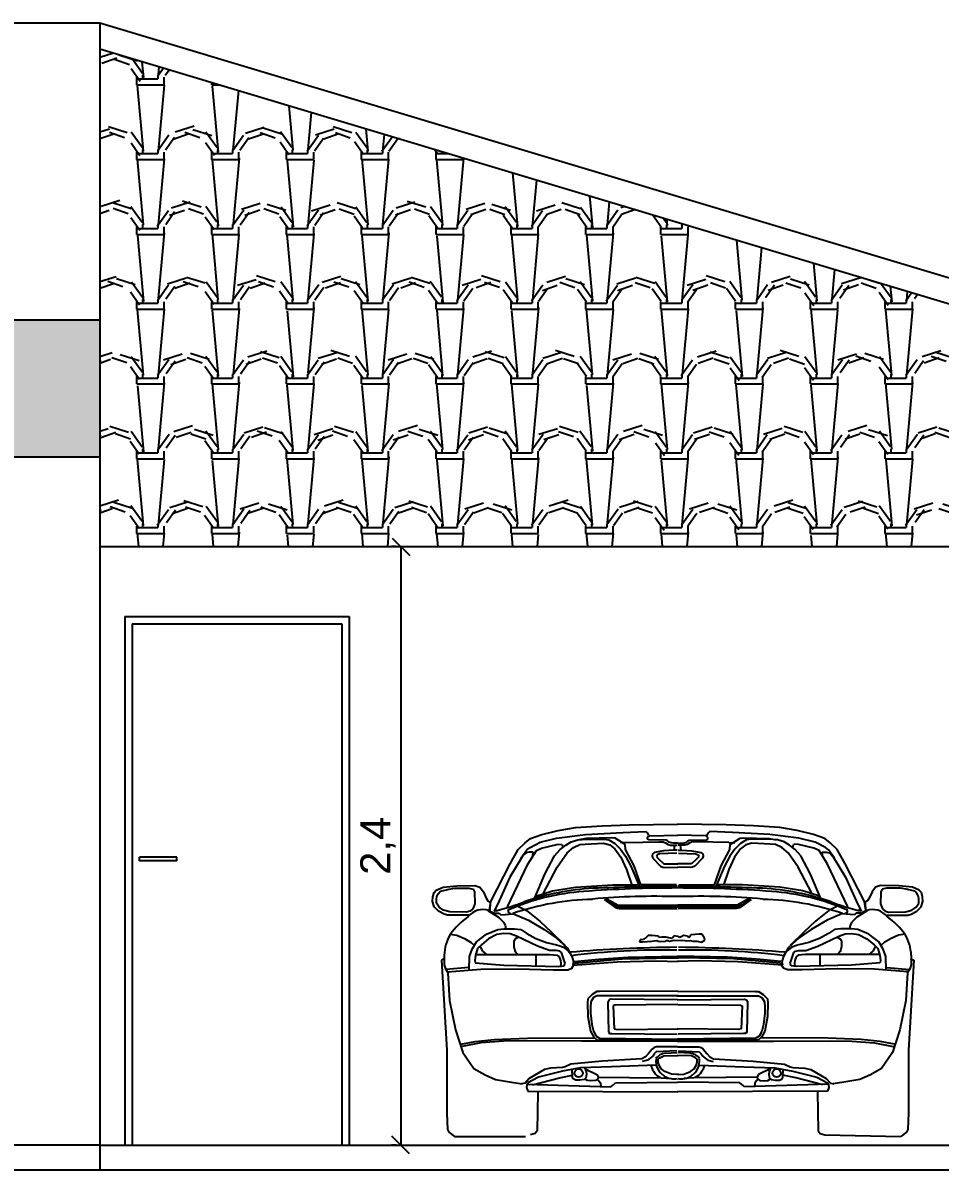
# Model space of a CAD drawing. Header units: millimetres. Extents: x 562 to 1062, y -27 to 300.
# Drawn here: x 841.92 to 845.596, y 280.487 to 285.087 of the extents above; entities that cross this region are included whole.
import ezdxf

# ---------------------------------------------------------------- set-up
doc = ezdxf.new("R2010")
doc.units = ezdxf.units.MM
doc.header["$LTSCALE"] = 0.04
doc.linetypes.add('ACAD_ISO03W100', pattern=[30, 12, -18])
for name, color, linetype in [('01', 1, 'Continuous'), ('02', 2, 'Continuous'), ('03', 3, 'Continuous'), ('05', 5, 'Continuous'), ('BAN', 11, 'Continuous'), ('CALCADA', 4, 'Continuous'), ('TRACEJADO', 7, 'ACAD_ISO03W100')]:
    doc.layers.add(name, color=color, linetype=linetype)
doc.styles.get("Standard").update_dxf_attribs({"font": 'arial.ttf'})
doc.dimstyles.new('ISO-25', dxfattribs={"dimscale": 0.03, "dimtxt": 4, "dimasz": 2.5, "dimexe": 1.25, "dimexo": 0.625, "dimtad": 1, "dimtxsty": 'Standard', "dimblk": 'OBLIQUE', "dimcen": 2.5, "dimadec": 3, "dimazin": 0, "dimtfac": 1, "dimtmove": 0, "dimatfit": 3, "dimldrblk": 'OBLIQUE', "dimfxl": 1, "dimarcsym": 0})

# ---------------------------------------------------------------- blocks, each defined once
blk = doc.blocks.new('_Oblique')
at = {"layer": 'TRACEJADO', "color": 0, "lineweight": -2}
blk.add_line((-0.5, -0.5), (0.5, 0.5), dxfattribs=at)
blk = doc.blocks.new('*D495')
at = {"layer": 'BAN', "color": 0}
for p, q in [((843.4156, 282.9871), (843.3969, 282.9871)), ((843.4344, 282.9871), (843.4344, 280.5871)), ((843.4156, 280.5871), (843.3969, 280.5871))]:
    blk.add_line(p, q, dxfattribs=at)
at = {"layer": 'Defpoints', "color": 0}
for p in [(843.4344, 282.9871), (843.4344, 280.5871), (843.4344, 280.5871)]:
    blk.add_point(p, dxfattribs=at)
at = {"layer": 'BAN', "color": 0, "xscale": 0.075, "yscale": 0.075, "zscale": 0.075}
for p, rotation in [((843.4344, 282.9871), 90), ((843.4344, 280.5871), 270)]:
    blk.add_blockref('_Oblique', p, dxfattribs=dict(at, rotation=rotation))
at = {"layer": 'BAN', "color": 0, "insert": (843.3435, 281.7871), "char_height": 0.12, "attachment_point": 5, "rotation": 90}
blk.add_mtext('2,4', dxfattribs=at)

msp = doc.modelspace()

# ---------------------------------------------------------------- hatches: boundary and pattern name
at = {"layer": '03'}
h = msp.add_hatch(dxfattribs=at)
h.set_pattern_fill('TELHA2', color=256, scale=0.3, style=0)
h.set_pattern_definition([(125.2176, (-116.425008, 61.96764), (2.10000034906, -2.99999974996), [0.0624261, -6.1801698]), (160.71, (-116.461008, 62.01864), (5.10000155527, -1.7999959482), [0.0635688, -6.2933172]), (199.29, (-116.521008, 62.03964), (-5.10000155527, -1.7999959482), [0.0635688, -6.2933172]), (234.7824, (-116.581008, 62.01864), (-2.10000034906, -2.99999974996), [0.0624261, -6.1801698]), (270, (-116.617, 61.96764), (0.3, -0.3), [0.03, -0.27]), (90, (-116.425, 61.93764), (-0.3, 0.3), [0.03, -0.27]), (0, (-116.425, 61.96164), (0.3, 0.3), [0.024, -0.276]), (0, (-116.425, 61.93764), (0.3, 0.3), [0.024, -0.276]), (125.5377, (-116.401008, 61.97664), (-0.900000472, 1.1999994744), [0.077421, -2.5032768]), (162.2553, (-116.446008, 62.03964), (-6.59999886937, 2.10000322881), [0.0787464, -7.7958963]), (197.7447, (-116.521008, 62.06364), (6.59999886937, 2.10000322881), [0.0787464, -7.7958963]), (234.4623, (-116.596008, 62.03964), (0.900000472, 1.1999994744), [0.077421, -2.5032768]), (270, (-116.641, 61.97664), (0.3, -0.3), [0.015, -0.285]), (90, (-116.401, 61.96164), (-0.3, 0.3), [0.015, -0.285]), (0, (-116.701, 61.96164), (0.3, 0.3), [0.06, -0.24]), (0, (-116.701, 61.93764), (0.3, 0.3), [0.084, -0.216]), (84.8056, (-116.641008, 61.97364), (-0.2999985674, -3.000000201), [0.2650887, -3.0485196]), (95.1944, (-116.401008, 61.97364), (-0.2999985674, 3.000000201), [0.2650887, -3.0485196])])
h.paths.add_polyline_path([(842.2277, 284.9827), (842.2277, 283.8971), (842.2277, 282.9871), (848.7277, 282.9871), (848.7277, 283.0327)])
h = msp.add_hatch(dxfattribs=at)
h.set_pattern_fill('TELHA2', color=256, scale=0.3, style=0)
h.set_pattern_definition([(125.2176, (-116.425008, 61.96764), (2.10000034906, -2.99999974996), [0.0624261, -6.1801698]), (160.71, (-116.461008, 62.01864), (5.10000155527, -1.7999959482), [0.0635688, -6.2933172]), (199.29, (-116.521008, 62.03964), (-5.10000155527, -1.7999959482), [0.0635688, -6.2933172]), (234.7824, (-116.581008, 62.01864), (-2.10000034906, -2.99999974996), [0.0624261, -6.1801698]), (270, (-116.617, 61.96764), (0.3, -0.3), [0.03, -0.27]), (90, (-116.425, 61.93764), (-0.3, 0.3), [0.03, -0.27]), (0, (-116.425, 61.96164), (0.3, 0.3), [0.024, -0.276]), (0, (-116.425, 61.93764), (0.3, 0.3), [0.024, -0.276]), (125.5377, (-116.401008, 61.97664), (-0.900000472, 1.1999994744), [0.077421, -2.5032768]), (162.2553, (-116.446008, 62.03964), (-6.59999886937, 2.10000322881), [0.0787464, -7.7958963]), (197.7447, (-116.521008, 62.06364), (6.59999886937, 2.10000322881), [0.0787464, -7.7958963]), (234.4623, (-116.596008, 62.03964), (0.900000472, 1.1999994744), [0.077421, -2.5032768]), (270, (-116.641, 61.97664), (0.3, -0.3), [0.015, -0.285]), (90, (-116.401, 61.96164), (-0.3, 0.3), [0.015, -0.285]), (0, (-116.701, 61.96164), (0.3, 0.3), [0.06, -0.24]), (0, (-116.701, 61.93764), (0.3, 0.3), [0.084, -0.216]), (84.8056, (-116.641008, 61.97364), (-0.2999985674, -3.000000201), [0.2650887, -3.0485196]), (95.1944, (-116.401008, 61.97364), (-0.2999985674, 3.000000201), [0.2650887, -3.0485196])])
h.paths.add_polyline_path([(842.2277, 283.3471), (842.2277, 283.8971), (834.619, 283.8971), (834.619, 283.5071), (834.619, 283.3471)])

# ---------------------------------------------------------------- linework, layer by layer
at = {"layer": '01'}
for p, q in [((844, 281.8328), (844.065, 281.8493)), ((844.065, 281.8493), (844.1344, 281.8614)), ((844.1344, 281.8614), (844.2412, 281.8669)), ((844.2412, 281.8669), (844.3502, 281.8713)), ((844.3243, 281.8412), (844.4151, 281.8441)), ((844.3502, 281.8713), (844.5451, 281.8746)), ((844.4151, 281.8441), (844.4224, 281.8397)), ((844.7389, 281.8713), (844.544, 281.8746)), ((844.674, 281.8441), (844.6667, 281.8397)), ((844.7648, 281.8412), (844.674, 281.8441)), ((844.8479, 281.8669), (844.7389, 281.8713)), ((844.9547, 281.8614), (844.8479, 281.8669)), ((845.0241, 281.8493), (844.9547, 281.8614)), ((845.089, 281.8328), (845.0241, 281.8493)), ((843.9053, 281.7723), (843.9329, 281.7987)), ((843.9329, 281.7987), (843.9549, 281.8163)), ((843.9526, 281.7812), (843.9936, 281.8017)), ((843.9549, 281.8163), (844, 281.8328)), ((843.9936, 281.8017), (844.0594, 281.8178)), ((844.0594, 281.8178), (844.175, 281.8324)), ((844.0958, 281.7899), (844.1179, 281.8031)), ((844.1179, 281.8031), (844.1443, 281.8108)), ((844.1443, 281.8108), (844.1806, 281.8141)), ((844.178, 281.8163), (844.1502, 281.8119)), ((844.174, 281.7943), (844.2478, 281.7976)), ((844.175, 281.8324), (844.3243, 281.8412)), ((844.2804, 281.8192), (844.178, 281.8163)), ((844.1806, 281.8141), (844.25, 281.8141)), ((844.2478, 281.7976), (844.272, 281.791)), ((844.25, 281.8141), (844.2687, 281.8108)), ((844.2687, 281.8108), (844.2929, 281.7965)), ((844.2936, 281.8178), (844.2804, 281.8192)), ((844.2929, 281.7965), (844.315, 281.7745)), ((844.3346, 281.7929), (844.2936, 281.8178)), ((844.339, 281.8002), (844.3155, 281.7988)), ((844.3401, 281.8006), (844.4693, 281.8039)), ((844.4224, 281.8397), (844.4282, 281.8295)), ((844.4232, 281.8195), (844.4265, 281.8244)), ((844.4232, 281.8138), (844.4232, 281.8195)), ((844.429, 281.8113), (844.4232, 281.8138)), ((844.4265, 281.8244), (844.4315, 281.8277)), ((844.4989, 281.8105), (844.429, 281.8113)), ((844.4315, 281.8277), (844.545, 281.8302)), ((844.4693, 281.8039), (844.4858, 281.8031)), ((844.4858, 281.8031), (844.4956, 281.799)), ((844.4956, 281.799), (844.5063, 281.7924)), ((844.5039, 281.8072), (844.4989, 281.8105)), ((844.5096, 281.8023), (844.5039, 281.8072)), ((844.5187, 281.799), (844.5096, 281.8023)), ((844.5277, 281.7973), (844.5187, 281.799)), ((844.5434, 281.7973), (844.5277, 281.7973)), ((844.6576, 281.8277), (844.5441, 281.8302)), ((844.5457, 281.7973), (844.5613, 281.7973)), ((844.5613, 281.7973), (844.5704, 281.799)), ((844.5704, 281.799), (844.5794, 281.8023)), ((844.5794, 281.8023), (844.5852, 281.8072)), ((844.5934, 281.799), (844.5827, 281.7924)), ((844.5852, 281.8072), (844.5901, 281.8105)), ((844.5901, 281.8105), (844.6601, 281.8113)), ((844.6033, 281.8031), (844.5934, 281.799)), ((844.6198, 281.8039), (844.6033, 281.8031)), ((844.749, 281.8006), (844.6198, 281.8039)), ((844.6626, 281.8244), (844.6576, 281.8277)), ((844.6601, 281.8113), (844.6659, 281.8138)), ((844.6667, 281.8397), (844.6608, 281.8295)), ((844.6659, 281.8195), (844.6626, 281.8244)), ((844.6659, 281.8138), (844.6659, 281.8195)), ((844.7501, 281.8002), (844.7735, 281.7988)), ((844.7545, 281.7929), (844.7955, 281.8178)), ((844.914, 281.8324), (844.7648, 281.8412)), ((844.7961, 281.7965), (844.7741, 281.7745)), ((844.7955, 281.8178), (844.8087, 281.8192)), ((844.8204, 281.8108), (844.7961, 281.7965)), ((844.8087, 281.8192), (844.9111, 281.8163)), ((844.8413, 281.7976), (844.8171, 281.791)), ((844.8391, 281.8141), (844.8204, 281.8108)), ((844.9085, 281.8141), (844.8391, 281.8141)), ((844.9151, 281.7943), (844.8413, 281.7976)), ((844.9448, 281.8108), (844.9085, 281.8141)), ((844.9111, 281.8163), (844.9389, 281.8119)), ((845.0297, 281.8178), (844.914, 281.8324)), ((844.9712, 281.8031), (844.9448, 281.8108)), ((844.9932, 281.7899), (844.9712, 281.8031)), ((845.0955, 281.8017), (845.0297, 281.8178)), ((845.1342, 281.8163), (845.089, 281.8328)), ((845.1365, 281.7812), (845.0955, 281.8017)), ((845.1562, 281.7987), (845.1342, 281.8163)), ((845.1837, 281.7723), (845.1562, 281.7987)), ((843.8734, 281.7151), (843.9053, 281.7723)), ((843.916, 281.7374), (843.9394, 281.771)), ((843.9307, 281.7536), (843.9207, 281.7437)), ((843.9373, 281.7591), (843.9307, 281.7536)), ((843.9494, 281.7613), (843.9373, 281.7591)), ((843.9394, 281.771), (843.9526, 281.7812)), ((843.9439, 281.714), (843.978, 281.7679)), ((843.9593, 281.7624), (843.9494, 281.7613)), ((843.9648, 281.7613), (843.9593, 281.7624)), ((843.9637, 281.747), (843.9648, 281.7613)), ((843.978, 281.7679), (843.9989, 281.7778)), ((843.9989, 281.7778), (844.0606, 281.7921)), ((844.0507, 281.747), (844.0738, 281.7723)), ((844.0606, 281.7921), (844.0793, 281.7943)), ((844.0617, 281.7019), (844.1013, 281.7591)), ((844.0738, 281.7723), (844.0958, 281.7899)), ((844.0814, 281.7929), (844.0828, 281.7827)), ((844.1013, 281.7591), (844.1267, 281.78)), ((844.1267, 281.78), (844.152, 281.7921)), ((844.152, 281.7921), (844.174, 281.7943)), ((844.272, 281.791), (844.2929, 281.7756)), ((844.2929, 281.7756), (844.3172, 281.7415)), ((844.315, 281.7745), (844.3359, 281.7459)), ((844.336, 281.7725), (844.3346, 281.7929)), ((844.3697, 281.7067), (844.336, 281.7725)), ((844.4438, 281.7554), (844.4422, 281.7455)), ((844.4512, 281.7611), (844.4438, 281.7554)), ((844.4874, 281.7677), (844.4512, 281.7611)), ((844.4619, 281.7513), (844.4594, 281.7463)), ((844.4718, 281.7546), (844.4619, 281.7513)), ((844.5409, 281.7579), (844.4718, 281.7546)), ((844.5294, 281.7702), (844.4874, 281.7677)), ((844.5063, 281.7924), (844.5154, 281.7899)), ((844.5154, 281.7899), (844.5318, 281.7899)), ((844.5302, 281.7694), (844.5327, 281.7899)), ((844.5425, 281.7694), (844.5302, 281.7694)), ((844.5327, 281.7899), (844.5425, 281.7899)), ((844.5564, 281.7899), (844.5465, 281.7899)), ((844.5465, 281.7694), (844.5589, 281.7694)), ((844.5482, 281.7579), (844.6173, 281.7546)), ((844.5589, 281.7694), (844.5564, 281.7899)), ((844.5737, 281.7899), (844.5572, 281.7899)), ((844.5597, 281.7702), (844.6017, 281.7677)), ((844.5827, 281.7924), (844.5737, 281.7899)), ((844.6017, 281.7677), (844.6379, 281.7611)), ((844.6173, 281.7546), (844.6272, 281.7513)), ((844.6272, 281.7513), (844.6296, 281.7463)), ((844.6379, 281.7611), (844.6453, 281.7554)), ((844.6453, 281.7554), (844.6469, 281.7455)), ((844.7194, 281.7067), (844.753, 281.7725)), ((844.753, 281.7725), (844.7545, 281.7929)), ((844.7741, 281.7745), (844.7532, 281.7459)), ((844.7961, 281.7756), (844.7719, 281.7415)), ((844.8171, 281.791), (844.7961, 281.7756)), ((844.9371, 281.7921), (844.9151, 281.7943)), ((844.9624, 281.78), (844.9371, 281.7921)), ((844.9877, 281.7591), (844.9624, 281.78)), ((845.0274, 281.7019), (844.9877, 281.7591)), ((845.0153, 281.7723), (844.9932, 281.7899)), ((845.0077, 281.7929), (845.0062, 281.7827)), ((845.0285, 281.7921), (845.0098, 281.7943)), ((845.0384, 281.747), (845.0153, 281.7723)), ((845.0901, 281.7778), (845.0285, 281.7921)), ((845.1111, 281.7679), (845.0901, 281.7778)), ((845.1452, 281.714), (845.1111, 281.7679)), ((845.1243, 281.7613), (845.1298, 281.7624)), ((845.1254, 281.747), (845.1243, 281.7613)), ((845.1298, 281.7624), (845.1397, 281.7613)), ((845.1497, 281.771), (845.1365, 281.7812)), ((845.1397, 281.7613), (845.1518, 281.7591)), ((845.1731, 281.7374), (845.1497, 281.771)), ((845.1518, 281.7591), (845.1584, 281.7536)), ((845.1584, 281.7536), (845.1683, 281.7437)), ((845.2157, 281.7151), (845.1837, 281.7723)), ((843.7952, 281.5643), (843.8734, 281.7151)), ((843.8624, 281.5423), (843.9439, 281.714)), ((843.9207, 281.7437), (843.8712, 281.6612)), ((844.0121, 281.6733), (844.0507, 281.747)), ((844.3172, 281.7415), (844.3392, 281.692)), ((844.3359, 281.7459), (844.3568, 281.7063)), ((844.3568, 281.7063), (844.3909, 281.6238)), ((844.3975, 281.6306), (844.3697, 281.7067)), ((844.4422, 281.7455), (844.4454, 281.7373)), ((844.4454, 281.7373), (844.4759, 281.7052)), ((844.4594, 281.7463), (844.4627, 281.7398)), ((844.4627, 281.7398), (844.4685, 281.734)), ((844.4685, 281.734), (844.4874, 281.7167)), ((844.4759, 281.7052), (844.4849, 281.7011)), ((844.4874, 281.7167), (844.4923, 281.7151)), ((844.4923, 281.7151), (844.5458, 281.7151)), ((844.5967, 281.7151), (844.5432, 281.7151)), ((844.6017, 281.7167), (844.5967, 281.7151)), ((844.6206, 281.734), (844.6017, 281.7167)), ((844.6132, 281.7052), (844.6041, 281.7011)), ((844.6436, 281.7373), (844.6132, 281.7052)), ((844.6264, 281.7398), (844.6206, 281.734)), ((844.6296, 281.7463), (844.6264, 281.7398)), ((844.6469, 281.7455), (844.6436, 281.7373)), ((844.6916, 281.6306), (844.7194, 281.7067)), ((844.7323, 281.7063), (844.6981, 281.6238)), ((844.7532, 281.7459), (844.7323, 281.7063)), ((844.7719, 281.7415), (844.7499, 281.692)), ((845.0769, 281.6733), (845.0384, 281.747)), ((845.2267, 281.5423), (845.1452, 281.714)), ((845.1683, 281.7437), (845.2179, 281.6612)), ((845.2939, 281.5643), (845.2157, 281.7151)), ((843.8712, 281.6612), (843.8293, 281.5665)), ((843.9725, 281.5786), (844.0121, 281.6733)), ((844.0066, 281.5974), (844.0617, 281.7019)), ((844.3392, 281.692), (844.3612, 281.6293)), ((844.4849, 281.7011), (844.4915, 281.7003)), ((844.4915, 281.7003), (844.5458, 281.7011)), ((844.5976, 281.7003), (844.5432, 281.7011)), ((844.6041, 281.7011), (844.5976, 281.7003)), ((844.7499, 281.692), (844.7279, 281.6293)), ((845.0824, 281.5974), (845.0274, 281.7019)), ((845.1166, 281.5786), (845.0769, 281.6733)), ((845.2179, 281.6612), (845.2597, 281.5665)), ((843.5766, 281.6098), (843.6039, 281.6219)), ((843.5943, 281.605), (843.6232, 281.6123)), ((843.6039, 281.6219), (843.6586, 281.6275)), ((843.6208, 281.6115), (843.6513, 281.6171)), ((843.6513, 281.6171), (843.7076, 281.6171)), ((843.6586, 281.6275), (843.7317, 281.6283)), ((843.7076, 281.6171), (843.7245, 281.6139)), ((843.7245, 281.6139), (843.7301, 281.6034)), ((843.7317, 281.6283), (843.7518, 281.6211)), ((843.7518, 281.6211), (843.7655, 281.6034)), ((844.043, 281.6062), (844.1355, 281.6216)), ((844.1355, 281.6216), (844.2852, 281.6315)), ((844.2852, 281.6315), (844.3832, 281.6304)), ((844.5395, 281.6306), (844.3975, 281.6306)), ((844.5496, 281.6306), (844.6916, 281.6306)), ((844.8038, 281.6315), (844.7058, 281.6304)), ((844.9536, 281.6216), (844.8038, 281.6315)), ((845.0461, 281.6062), (844.9536, 281.6216)), ((845.3373, 281.6211), (845.3236, 281.6034)), ((845.3574, 281.6283), (845.3373, 281.6211)), ((845.4305, 281.6275), (845.3574, 281.6283)), ((845.3646, 281.6139), (845.359, 281.6034)), ((845.3815, 281.6171), (845.3646, 281.6139)), ((845.4377, 281.6171), (845.3815, 281.6171)), ((845.4852, 281.6219), (845.4305, 281.6275)), ((845.4683, 281.6115), (845.4377, 281.6171)), ((845.4948, 281.605), (845.4659, 281.6123)), ((845.5125, 281.6098), (845.4852, 281.6219)), ((843.5621, 281.5641), (843.5629, 281.5825)), ((843.5629, 281.5825), (843.5678, 281.6002)), ((843.5678, 281.6002), (843.5766, 281.6098)), ((843.5774, 281.5737), (843.579, 281.5842)), ((843.5782, 281.5577), (843.5774, 281.5737)), ((843.579, 281.5842), (843.5846, 281.5954)), ((843.5846, 281.5954), (843.5943, 281.605)), ((843.7301, 281.6034), (843.7309, 281.5552)), ((843.7655, 281.6034), (843.7767, 281.5777)), ((843.7767, 281.5777), (843.7832, 281.5673)), ((843.7832, 281.5673), (843.7928, 281.5617)), ((843.8293, 281.5665), (843.8095, 281.5258)), ((843.9758, 281.5852), (844.043, 281.6062)), ((844.2502, 281.5726), (844.2962, 281.5388)), ((844.2542, 281.5739), (844.2718, 281.5631)), ((844.261, 281.5753), (844.3057, 281.5496)), ((844.8281, 281.5753), (844.7834, 281.5496)), ((844.8389, 281.5726), (844.7929, 281.5388)), ((844.8349, 281.5739), (844.8173, 281.5631)), ((845.1133, 281.5852), (845.0461, 281.6062)), ((845.2597, 281.5665), (845.2795, 281.5258)), ((845.3059, 281.5673), (845.2963, 281.5617)), ((845.3123, 281.5777), (845.3059, 281.5673)), ((845.3236, 281.6034), (845.3123, 281.5777)), ((845.359, 281.6034), (845.3582, 281.5552)), ((845.5044, 281.5954), (845.4948, 281.605)), ((845.5101, 281.5842), (845.5044, 281.5954)), ((845.5117, 281.5737), (845.5101, 281.5842)), ((845.5109, 281.5577), (845.5117, 281.5737)), ((845.5213, 281.6002), (845.5125, 281.6098)), ((845.5261, 281.5825), (845.5213, 281.6002)), ((845.527, 281.5641), (845.5261, 281.5825)), ((843.5686, 281.5432), (843.5621, 281.5641)), ((843.5854, 281.5247), (843.5686, 281.5432)), ((843.5878, 281.5416), (843.5782, 281.5577)), ((843.6079, 281.5127), (843.5854, 281.5247)), ((843.6063, 281.5295), (843.5878, 281.5416)), ((843.6312, 281.5223), (843.6063, 281.5295)), ((843.698, 281.5207), (843.6312, 281.5223)), ((843.7124, 281.5247), (843.698, 281.5207)), ((843.7229, 281.5344), (843.7124, 281.5247)), ((843.7309, 281.5552), (843.7229, 281.5344)), ((843.7841, 281.5275), (843.8269, 281.5009)), ((843.788, 281.5264), (843.8123, 281.5166)), ((843.7908, 281.5291), (843.7952, 281.5643)), ((843.7928, 281.5617), (843.792, 281.5271)), ((843.8095, 281.5258), (843.8194, 281.5302)), ((843.8983, 281.5479), (843.9387, 281.5273)), ((843.9387, 281.5273), (843.9925, 281.4852)), ((844.2718, 281.5631), (844.2867, 281.5509)), ((844.2867, 281.5509), (844.3043, 281.5428)), ((844.2962, 281.5388), (844.3097, 281.5361)), ((844.3043, 281.5428), (844.5439, 281.5428)), ((844.3057, 281.5496), (844.3273, 281.5496)), ((844.3097, 281.5361), (844.5425, 281.5347)), ((844.3273, 281.5496), (844.5439, 281.5496)), ((844.7618, 281.5496), (844.5452, 281.5496)), ((844.7848, 281.5428), (844.5452, 281.5428)), ((844.7794, 281.5361), (844.5466, 281.5347)), ((844.7834, 281.5496), (844.7618, 281.5496)), ((844.7929, 281.5388), (844.7794, 281.5361)), ((844.8024, 281.5509), (844.7848, 281.5428)), ((844.8173, 281.5631), (844.8024, 281.5509)), ((845.1504, 281.5273), (845.0966, 281.4852)), ((845.1907, 281.5479), (845.1504, 281.5273)), ((845.305, 281.5275), (845.2622, 281.5009)), ((845.2795, 281.5258), (845.2696, 281.5302)), ((845.301, 281.5264), (845.2768, 281.5166)), ((845.2983, 281.5291), (845.2939, 281.5643)), ((845.2963, 281.5617), (845.2971, 281.5271)), ((845.3582, 281.5552), (845.3662, 281.5344)), ((845.3662, 281.5344), (845.3766, 281.5247)), ((845.3766, 281.5247), (845.3911, 281.5207)), ((845.3911, 281.5207), (845.4578, 281.5223)), ((845.4578, 281.5223), (845.4827, 281.5295)), ((845.4811, 281.5127), (845.5036, 281.5247)), ((845.4827, 281.5295), (845.5012, 281.5416)), ((845.5012, 281.5416), (845.5109, 281.5577)), ((845.5036, 281.5247), (845.5205, 281.5432)), ((845.5205, 281.5432), (845.527, 281.5641)), ((843.6216, 281.5087), (843.6079, 281.5127)), ((843.7076, 281.5095), (843.6216, 281.5087)), ((843.8123, 281.5166), (843.8293, 281.5166)), ((843.8269, 281.5009), (843.8463, 281.4807)), ((843.8293, 281.5166), (843.8356, 281.5112)), ((843.8356, 281.5112), (843.8867, 281.5139)), ((843.8463, 281.4807), (843.8528, 281.4686)), ((843.8867, 281.5139), (843.9459, 281.4888)), ((843.9459, 281.4888), (844.0095, 281.4521)), ((843.9925, 281.4852), (844.0382, 281.4413)), ((845.0966, 281.4852), (845.0508, 281.4413)), ((845.1432, 281.4888), (845.0795, 281.4521)), ((845.2024, 281.5139), (845.1432, 281.4888)), ((845.2535, 281.5112), (845.2024, 281.5139)), ((845.2428, 281.4807), (845.2363, 281.4686)), ((845.2622, 281.5009), (845.2428, 281.4807)), ((845.2598, 281.5166), (845.2535, 281.5112)), ((845.2768, 281.5166), (845.2598, 281.5166)), ((845.3815, 281.5095), (845.4675, 281.5087)), ((845.4675, 281.5087), (845.4811, 281.5127)), ((843.6329, 281.4333), (843.6598, 281.4288)), ((843.6598, 281.4288), (843.6894, 281.4154)), ((843.7387, 281.4019), (843.7782, 281.4333)), ((843.7782, 281.4333), (843.823, 281.4521)), ((843.8198, 281.4322), (843.7866, 281.414)), ((843.8473, 281.4356), (843.8198, 281.4322)), ((843.823, 281.4521), (843.8472, 281.4548)), ((843.8472, 281.4548), (843.8903, 281.4548)), ((843.873, 281.4347), (843.8473, 281.4356)), ((843.8528, 281.4686), (843.8552, 281.4541)), ((843.898, 281.4256), (843.873, 281.4347)), ((843.8903, 281.4548), (843.9154, 281.4512)), ((843.9154, 281.4512), (843.9405, 281.436)), ((843.9405, 281.436), (843.9755, 281.4154)), ((844.0095, 281.4521), (844.0571, 281.418)), ((844.0382, 281.4413), (844.0929, 281.3876)), ((844.5988, 281.4308), (844.5888, 281.4177)), ((844.6308, 281.4334), (844.5988, 281.4308)), ((844.6419, 281.4329), (844.6308, 281.4334)), ((844.6514, 281.4166), (844.6419, 281.4329)), ((845.0508, 281.4413), (844.9961, 281.3876)), ((845.0795, 281.4521), (845.032, 281.418)), ((845.1486, 281.436), (845.1136, 281.4154)), ((845.1737, 281.4512), (845.1486, 281.436)), ((845.1988, 281.4548), (845.1737, 281.4512)), ((845.1911, 281.4256), (845.2161, 281.4347)), ((845.2418, 281.4548), (845.1988, 281.4548)), ((845.2161, 281.4347), (845.2418, 281.4356)), ((845.2363, 281.4686), (845.2339, 281.4541)), ((845.2661, 281.4521), (845.2418, 281.4548)), ((845.2418, 281.4356), (845.2693, 281.4322)), ((845.3109, 281.4333), (845.2661, 281.4521)), ((845.2693, 281.4322), (845.3025, 281.414)), ((845.3504, 281.4019), (845.3109, 281.4333)), ((845.4293, 281.4288), (845.3997, 281.4154)), ((845.4562, 281.4333), (845.4293, 281.4288)), ((843.6894, 281.4154), (843.7163, 281.4001)), ((843.7163, 281.4001), (843.7298, 281.3876)), ((843.7208, 281.3723), (843.7387, 281.4019)), ((843.7575, 281.3907), (843.7417, 281.3749)), ((843.7525, 281.3824), (843.7625, 281.365)), ((843.7866, 281.414), (843.7575, 281.3907)), ((843.888, 281.4032), (843.8872, 281.3832)), ((843.8872, 281.3832), (843.8905, 281.3716)), ((843.8913, 281.4123), (843.888, 281.4032)), ((843.9054, 281.4206), (843.8913, 281.4123)), ((843.9828, 281.3849), (843.898, 281.4256)), ((843.9755, 281.4154), (844.0185, 281.4001)), ((844.031, 281.3675), (843.9828, 281.3849)), ((844.0185, 281.4001), (844.0589, 281.3903)), ((844.0571, 281.418), (844.1019, 281.3786)), ((844.0589, 281.3903), (844.0687, 281.3876)), ((844.0687, 281.3876), (844.0867, 281.3804)), ((844.3936, 281.4098), (844.392, 281.4029)), ((844.392, 281.4029), (844.3947, 281.4024)), ((844.4062, 281.4119), (844.3936, 281.4098)), ((844.3947, 281.4024), (844.4025, 281.4019)), ((844.4036, 281.4019), (844.4404, 281.4045)), ((844.4178, 281.4203), (844.4062, 281.4119)), ((844.4262, 281.4271), (844.4178, 281.4203)), ((844.4415, 281.4271), (844.4262, 281.4271)), ((844.4404, 281.4045), (844.4615, 281.4077)), ((844.4672, 281.4255), (844.4415, 281.4271)), ((844.4615, 281.4077), (844.4646, 281.405)), ((844.4646, 281.405), (844.4762, 281.404)), ((844.4693, 281.4203), (844.4672, 281.4255)), ((844.4809, 281.4208), (844.4693, 281.4203)), ((844.4762, 281.404), (844.4957, 281.4056)), ((844.4983, 281.4213), (844.4809, 281.4208)), ((844.4957, 281.4056), (844.4988, 281.4077)), ((844.5093, 281.4182), (844.4983, 281.4213)), ((844.4988, 281.4077), (844.5051, 281.4082)), ((844.5051, 281.4082), (844.5114, 281.4045)), ((844.523, 281.4161), (844.5093, 281.4182)), ((844.5114, 281.4045), (844.5298, 281.4087)), ((844.5304, 281.4261), (844.523, 281.4161)), ((844.5298, 281.4087), (844.5598, 281.4071)), ((844.5451, 281.424), (844.5304, 281.4261)), ((844.553, 281.4192), (844.5451, 281.424)), ((844.5583, 281.4229), (844.553, 281.4192)), ((844.5677, 281.4271), (844.5583, 281.4229)), ((844.5598, 281.4071), (844.5661, 281.4087)), ((844.5661, 281.4087), (844.5793, 281.4061)), ((844.584, 281.4255), (844.5677, 281.4271)), ((844.5793, 281.4061), (844.594, 281.4082)), ((844.5888, 281.4177), (844.584, 281.4255)), ((844.594, 281.4082), (844.6051, 281.4056)), ((844.6051, 281.4056), (844.6209, 281.4045)), ((844.6209, 281.4045), (844.6398, 281.4008)), ((844.6398, 281.4008), (844.6535, 281.4087)), ((844.6535, 281.4087), (844.6514, 281.4166)), ((845.032, 281.418), (844.9872, 281.3786)), ((845.0204, 281.3876), (845.0024, 281.3804)), ((845.0302, 281.3903), (845.0204, 281.3876)), ((845.0706, 281.4001), (845.0302, 281.3903)), ((845.0581, 281.3675), (845.1063, 281.3849)), ((845.1136, 281.4154), (845.0706, 281.4001)), ((845.1063, 281.3849), (845.1911, 281.4256)), ((845.1836, 281.4206), (845.1978, 281.4123)), ((845.1978, 281.4123), (845.2011, 281.4032)), ((845.2019, 281.3832), (845.1986, 281.3716)), ((845.2011, 281.4032), (845.2019, 281.3832)), ((845.3025, 281.414), (845.3316, 281.3907)), ((845.3366, 281.3824), (845.3266, 281.365)), ((845.3316, 281.3907), (845.3474, 281.3749)), ((845.3683, 281.3723), (845.3504, 281.4019)), ((845.3728, 281.4001), (845.3593, 281.3876)), ((845.3997, 281.4154), (845.3728, 281.4001)), ((843.6083, 281.3487), (843.6083, 281.3294)), ((843.7082, 281.2881), (843.71, 281.3437)), ((843.71, 281.3437), (843.7208, 281.3723)), ((843.7342, 281.3475), (843.7309, 281.3276)), ((843.7417, 281.3749), (843.7342, 281.3475)), ((843.7367, 281.3517), (843.8589, 281.3517)), ((843.7625, 281.365), (843.7699, 281.3583)), ((843.7699, 281.3583), (843.7774, 281.3525)), ((843.8589, 281.3517), (844.0326, 281.3509)), ((843.8905, 281.3716), (843.893, 281.3641)), ((843.893, 281.3641), (843.9021, 281.3533)), ((843.9753, 281.35), (843.9753, 281.3043)), ((844.0584, 281.3675), (844.031, 281.3675)), ((844.0326, 281.3509), (844.0617, 281.3492)), ((844.0717, 281.365), (844.0584, 281.3675)), ((844.0617, 281.3492), (844.07, 281.3426)), ((844.07, 281.3426), (844.075, 281.3268)), ((844.0792, 281.3592), (844.0717, 281.365)), ((844.0892, 281.3276), (844.0792, 281.3592)), ((844.0867, 281.3804), (844.1055, 281.3661)), ((844.1019, 281.3786), (844.1198, 281.3428)), ((844.1055, 281.3661), (844.1189, 281.3482)), ((844.1189, 281.3482), (844.127, 281.3222)), ((844.2285, 281.3332), (844.3463, 281.3413)), ((844.3214, 281.3344), (844.5259, 281.3379)), ((844.3463, 281.3413), (844.5452, 281.3454)), ((844.5259, 281.3379), (844.5467, 281.3379)), ((844.5632, 281.3379), (844.5424, 281.3379)), ((844.7428, 281.3413), (844.5439, 281.3454)), ((844.7677, 281.3344), (844.5632, 281.3379)), ((844.8606, 281.3332), (844.7428, 281.3413)), ((844.9701, 281.3482), (844.9621, 281.3222)), ((844.9872, 281.3786), (844.9692, 281.3428)), ((844.9836, 281.3661), (844.9701, 281.3482)), ((845.0024, 281.3804), (844.9836, 281.3661)), ((844.9999, 281.3276), (845.0099, 281.3592)), ((845.0099, 281.3592), (845.0174, 281.365)), ((845.019, 281.3426), (845.0141, 281.3268)), ((845.0174, 281.365), (845.0307, 281.3675)), ((845.0274, 281.3492), (845.019, 281.3426)), ((845.0564, 281.3509), (845.0274, 281.3492)), ((845.0307, 281.3675), (845.0581, 281.3675)), ((845.2302, 281.3517), (845.0564, 281.3509)), ((845.1138, 281.35), (845.1138, 281.3043)), ((845.1961, 281.3641), (845.187, 281.3533)), ((845.1986, 281.3716), (845.1961, 281.3641)), ((845.3524, 281.3517), (845.2302, 281.3517)), ((845.3191, 281.3583), (845.3117, 281.3525)), ((845.3266, 281.365), (845.3191, 281.3583)), ((845.3474, 281.3749), (845.3549, 281.3475)), ((845.3549, 281.3475), (845.3582, 281.3276)), ((845.379, 281.3437), (845.3683, 281.3723)), ((845.3808, 281.2881), (845.379, 281.3437)), ((845.4807, 281.3487), (845.4807, 281.3294)), ((843.6111, 281.3349), (843.5973, 281.3294)), ((843.5973, 281.3294), (843.6194, 280.9675)), ((843.6083, 281.3294), (843.6083, 281.3101)), ((843.6083, 281.3101), (843.6139, 281.2935)), ((843.6139, 281.2935), (843.6249, 281.2769)), ((843.7055, 281.2998), (843.6159, 281.2917)), ((843.6215, 281.2825), (843.7549, 281.2929)), ((843.7309, 281.3276), (843.7325, 281.3193)), ((843.7325, 281.3185), (843.8473, 281.3093)), ((843.7549, 281.2929), (843.9021, 281.2946)), ((843.8473, 281.3093), (844.0675, 281.3035)), ((843.9021, 281.2946), (844.0459, 281.2894)), ((844.0675, 281.3035), (844.0892, 281.306)), ((844.075, 281.3268), (844.0767, 281.3168)), ((844.0767, 281.3168), (844.075, 281.3035)), ((844.0933, 281.3168), (844.0892, 281.3276)), ((844.0892, 281.306), (844.0933, 281.3168)), ((844.1048, 281.2894), (844.1204, 281.2963)), ((844.1204, 281.2963), (844.1326, 281.3171)), ((844.1239, 281.3084), (844.3024, 281.3223)), ((844.127, 281.3222), (844.1243, 281.3096)), ((844.1297, 281.3237), (844.2285, 281.3332)), ((844.1326, 281.3171), (844.3214, 281.3344)), ((844.3024, 281.3223), (844.46, 281.3258)), ((844.46, 281.3258), (844.5467, 281.324)), ((844.6291, 281.3258), (844.5424, 281.324)), ((844.7867, 281.3223), (844.6291, 281.3258)), ((844.9565, 281.3171), (844.7677, 281.3344)), ((844.9652, 281.3084), (844.7867, 281.3223)), ((844.9594, 281.3237), (844.8606, 281.3332)), ((844.9686, 281.2963), (844.9565, 281.3171)), ((844.9621, 281.3222), (844.9648, 281.3096)), ((844.9842, 281.2894), (844.9686, 281.2963)), ((844.9958, 281.3168), (844.9999, 281.3276)), ((844.9999, 281.306), (844.9958, 281.3168)), ((845.0215, 281.3035), (844.9999, 281.306)), ((845.0141, 281.3268), (845.0124, 281.3168)), ((845.0124, 281.3168), (845.0141, 281.3035)), ((845.2418, 281.3093), (845.0215, 281.3035)), ((845.1869, 281.2946), (845.0431, 281.2894)), ((845.3342, 281.2929), (845.1869, 281.2946)), ((845.3565, 281.3185), (845.2418, 281.3093)), ((845.4676, 281.2825), (845.3342, 281.2929)), ((845.3582, 281.3276), (845.3565, 281.3193)), ((845.3835, 281.2998), (845.4732, 281.2917)), ((845.4752, 281.2935), (845.4642, 281.2769)), ((845.4918, 281.3294), (845.4697, 280.9675)), ((845.4807, 281.3101), (845.4752, 281.2935)), ((845.478, 281.3349), (845.4918, 281.3294)), ((845.4807, 281.3294), (845.4807, 281.3101)), ((843.6232, 281.2773), (843.6301, 281.1665)), ((844.0459, 281.2894), (844.1048, 281.2894)), ((845.0431, 281.2894), (844.9842, 281.2894)), ((845.4659, 281.2773), (845.459, 281.1665)), ((844.2209, 281.2029), (844.2019, 281.1907)), ((844.2331, 281.2029), (844.2209, 281.2029)), ((844.5449, 281.2046), (844.2331, 281.2029)), ((844.5442, 281.2046), (844.856, 281.2029)), ((844.856, 281.2029), (844.8681, 281.2029)), ((844.8681, 281.2029), (844.8872, 281.1907)), ((843.6301, 281.1665), (843.6544, 281.0488)), ((844.1845, 281.1734), (844.1828, 281.1579)), ((844.1828, 281.1579), (844.1845, 281.1025)), ((844.2019, 281.1907), (844.1845, 281.1734)), ((844.1967, 281.1613), (844.1949, 281.1388)), ((844.2071, 281.1786), (844.1967, 281.1613)), ((844.2209, 281.1855), (844.2071, 281.1786)), ((844.5484, 281.1855), (844.2209, 281.1855)), ((844.2693, 281.1694), (844.2646, 281.1601)), ((844.2646, 281.1601), (844.267, 281.0413)), ((844.2763, 281.1717), (844.2693, 281.1694)), ((844.5443, 281.1694), (844.2763, 281.1717)), ((844.5407, 281.1855), (844.8681, 281.1855)), ((844.5448, 281.1694), (844.8128, 281.1717)), ((844.8128, 281.1717), (844.8198, 281.1694)), ((844.8198, 281.1694), (844.8244, 281.1601)), ((844.8244, 281.1601), (844.8221, 281.0413)), ((844.8681, 281.1855), (844.882, 281.1786)), ((844.882, 281.1786), (844.8924, 281.1613)), ((844.8872, 281.1907), (844.9045, 281.1734)), ((844.8924, 281.1613), (844.8941, 281.1388)), ((844.9045, 281.1734), (844.9063, 281.1579)), ((844.9063, 281.1579), (844.9045, 281.1025)), ((845.459, 281.1665), (845.4347, 281.0488)), ((844.1949, 281.1388), (844.1949, 281.1163)), ((844.1949, 281.1163), (844.2001, 281.0713)), ((844.2926, 281.1484), (844.2856, 281.1461)), ((844.2856, 281.1461), (844.2903, 281.053)), ((844.5443, 281.1508), (844.2926, 281.1484)), ((844.5448, 281.1508), (844.7965, 281.1484)), ((844.7965, 281.1484), (844.8035, 281.1461)), ((844.8035, 281.1461), (844.7988, 281.053)), ((844.8941, 281.1163), (844.8889, 281.0713)), ((844.8941, 281.1388), (844.8941, 281.1163)), ((844.1845, 281.1025), (844.1949, 281.0436)), ((844.2001, 281.0713), (844.2071, 281.0436)), ((844.8889, 281.0713), (844.882, 281.0436)), ((844.9045, 281.1025), (844.8941, 281.0436)), ((843.6544, 281.0488), (843.6838, 280.9588)), ((843.8086, 281.0107), (843.942, 281.0159)), ((843.942, 281.0159), (844.2088, 281.0176)), ((844.1949, 281.0436), (844.2088, 281.0194)), ((844.2071, 281.0436), (844.2175, 281.0246)), ((844.2088, 281.0194), (844.2209, 281.009)), ((844.2175, 281.0246), (844.2313, 281.0159)), ((844.2313, 281.0159), (844.5449, 281.0124)), ((844.267, 281.0413), (844.2716, 281.0343)), ((844.2716, 281.0343), (844.281, 281.0343)), ((844.281, 281.0343), (844.542, 281.032)), ((844.2903, 281.053), (844.3019, 281.0506)), ((844.3019, 281.0506), (844.5467, 281.053)), ((844.7871, 281.0506), (844.5424, 281.053)), ((844.8578, 281.0159), (844.5442, 281.0124)), ((844.8081, 281.0343), (844.5471, 281.032)), ((844.7988, 281.053), (844.7871, 281.0506)), ((844.8174, 281.0343), (844.8081, 281.0343)), ((844.8221, 281.0413), (844.8174, 281.0343)), ((844.8716, 281.0246), (844.8578, 281.0159)), ((844.8803, 281.0194), (844.8681, 281.009)), ((844.882, 281.0436), (844.8716, 281.0246)), ((844.8941, 281.0436), (844.8803, 281.0194)), ((845.1471, 281.0159), (844.8803, 281.0176)), ((845.2805, 281.0107), (845.1471, 281.0159)), ((845.4347, 281.0488), (845.4052, 280.9588)), ((843.6752, 280.9917), (843.7323, 281.0021)), ((843.7549, 280.9969), (843.6804, 280.983)), ((843.7323, 281.0021), (843.8086, 281.0107)), ((843.8467, 281.0038), (843.7549, 280.9969)), ((843.9299, 281.0055), (843.8467, 281.0038)), ((844.1586, 281.0038), (843.9299, 281.0055)), ((844.5467, 281.0038), (844.1586, 281.0038)), ((844.2209, 281.009), (844.5449, 281.0073)), ((844.4419, 280.9719), (844.4273, 280.9549)), ((844.4504, 280.9779), (844.4419, 280.9719)), ((844.4601, 280.9816), (844.4504, 280.9779)), ((844.544, 280.9816), (844.4601, 280.9816)), ((844.5424, 281.0038), (844.9305, 281.0038)), ((844.8681, 281.009), (844.5442, 281.0073)), ((844.5451, 280.9816), (844.629, 280.9816)), ((844.629, 280.9816), (844.6387, 280.9779)), ((844.6387, 280.9779), (844.6472, 280.9719)), ((844.6472, 280.9719), (844.6618, 280.9549)), ((844.9305, 281.0038), (845.1592, 281.0055)), ((845.1592, 281.0055), (845.2424, 281.0038)), ((845.2424, 281.0038), (845.3342, 280.9969)), ((845.3567, 281.0021), (845.2805, 281.0107)), ((845.3342, 280.9969), (845.4087, 280.983)), ((845.4139, 280.9917), (845.3567, 281.0021)), ((843.6194, 280.9675), (843.6194, 280.8542)), ((843.6838, 280.9588), (843.7271, 280.8947)), ((844.2425, 280.9233), (844.1161, 280.9112)), ((844.4006, 280.933), (844.2425, 280.9233)), ((844.4151, 280.9415), (844.4006, 280.933)), ((844.4237, 280.9282), (844.4018, 280.9221)), ((844.4273, 280.9549), (844.4151, 280.9415)), ((844.4346, 280.9354), (844.4237, 280.9282)), ((844.4443, 280.9439), (844.4346, 280.9354)), ((844.4504, 280.9537), (844.4443, 280.9439)), ((844.4589, 280.9609), (844.4504, 280.9537)), ((844.5416, 280.9658), (844.4589, 280.9609)), ((844.4662, 280.9318), (844.4735, 280.9367)), ((844.4662, 280.9209), (844.4662, 280.9318)), ((844.4735, 280.9367), (844.4893, 280.9452)), ((844.4893, 280.9452), (844.5452, 280.9464)), ((844.4942, 280.9561), (844.5428, 280.9585)), ((844.5998, 280.9452), (844.5439, 280.9464)), ((844.5949, 280.9561), (844.5463, 280.9585)), ((844.5475, 280.9658), (844.6302, 280.9609)), ((844.6156, 280.9367), (844.5998, 280.9452)), ((844.6229, 280.9318), (844.6156, 280.9367)), ((844.6229, 280.9209), (844.6229, 280.9318)), ((844.6302, 280.9609), (844.6387, 280.9537)), ((844.6387, 280.9537), (844.6448, 280.9439)), ((844.6448, 280.9439), (844.6545, 280.9354)), ((844.6545, 280.9354), (844.6654, 280.9282)), ((844.6618, 280.9549), (844.6739, 280.9415)), ((844.6654, 280.9282), (844.6873, 280.9221)), ((844.6739, 280.9415), (844.6885, 280.933)), ((844.6885, 280.933), (844.8465, 280.9233)), ((844.8465, 280.9233), (844.973, 280.9112)), ((845.4052, 280.9588), (845.3619, 280.8947)), ((845.4697, 280.9675), (845.4697, 280.8542)), ((843.7271, 280.8947), (843.7722, 280.8688)), ((844.0104, 280.8905), (843.9496, 280.8541)), ((844.0833, 280.8832), (843.9861, 280.8601)), ((844.0347, 280.8954), (844.0104, 280.8905)), ((844.0833, 280.899), (844.0347, 280.8954)), ((844.093, 280.9014), (844.0833, 280.899)), ((844.155, 280.8966), (844.0833, 280.8832)), ((844.1161, 280.9112), (844.093, 280.9014)), ((844.1234, 280.8589), (844.1222, 280.8905)), ((844.279, 280.9014), (844.155, 280.8966)), ((844.172, 280.8954), (844.1781, 280.882)), ((844.1732, 280.8929), (844.2207, 280.8699)), ((844.1781, 280.882), (844.1793, 280.8699)), ((844.4577, 280.9075), (844.279, 280.9014)), ((844.437, 280.9075), (844.4431, 280.8893)), ((844.4431, 280.8893), (844.448, 280.8832)), ((844.448, 280.8832), (844.454, 280.8735)), ((844.4686, 280.9087), (844.4662, 280.9209)), ((844.4784, 280.8929), (844.4686, 280.9087)), ((844.4929, 280.882), (844.4784, 280.8929)), ((844.5197, 280.8711), (844.4929, 280.882)), ((844.5694, 280.8711), (844.5961, 280.882)), ((844.5961, 280.882), (844.6107, 280.8929)), ((844.6107, 280.8929), (844.6204, 280.9087)), ((844.6204, 280.9087), (844.6229, 280.9209)), ((844.6314, 280.9075), (844.8101, 280.9014)), ((844.6411, 280.8832), (844.635, 280.8735)), ((844.646, 280.8893), (844.6411, 280.8832)), ((844.6521, 280.9075), (844.646, 280.8893)), ((844.8101, 280.9014), (844.9341, 280.8966)), ((844.9158, 280.8929), (844.8684, 280.8699)), ((844.911, 280.882), (844.9097, 280.8699)), ((844.917, 280.8954), (844.911, 280.882)), ((844.9341, 280.8966), (845.0058, 280.8832)), ((844.9657, 280.8589), (844.9669, 280.8905)), ((844.973, 280.9112), (844.9961, 280.9014)), ((844.9961, 280.9014), (845.0058, 280.899)), ((845.0058, 280.899), (845.0544, 280.8954)), ((845.0058, 280.8832), (845.103, 280.8601)), ((845.0544, 280.8954), (845.0787, 280.8905)), ((845.0787, 280.8905), (845.1395, 280.8541)), ((845.3619, 280.8947), (845.3169, 280.8688)), ((843.6194, 280.8542), (843.6194, 280.7161)), ((843.7722, 280.8688), (843.8138, 280.8497)), ((843.8138, 280.8497), (843.8779, 280.8394)), ((843.8779, 280.8394), (843.9212, 280.8324)), ((843.9326, 280.8359), (843.918, 280.8322)), ((843.9496, 280.8541), (843.9326, 280.8359)), ((843.9386, 280.831), (844.2766, 280.8213)), ((843.9435, 280.8371), (843.9399, 280.8274)), ((843.9861, 280.8601), (843.9435, 280.8371)), ((843.963, 280.8286), (844.0711, 280.8565)), ((844.0711, 280.8565), (844.1234, 280.8674)), ((844.1258, 280.8529), (844.1234, 280.8589)), ((844.1368, 280.848), (844.1258, 280.8529)), ((844.1526, 280.848), (844.1368, 280.848)), ((844.1696, 280.8504), (844.1526, 280.848)), ((844.1769, 280.8553), (844.1696, 280.8504)), ((844.183, 280.8456), (844.172, 280.8529)), ((844.1793, 280.8699), (844.1769, 280.8553)), ((844.1951, 280.8444), (844.183, 280.8456)), ((844.2146, 280.8456), (844.1951, 280.8444)), ((844.2243, 280.8529), (844.2146, 280.8456)), ((844.2207, 280.8699), (844.2255, 280.8614)), ((844.2231, 280.8516), (844.2267, 280.8468)), ((844.2255, 280.8614), (844.2243, 280.8529)), ((844.2243, 280.8601), (844.4784, 280.8565)), ((844.2267, 280.8468), (844.2352, 280.8371)), ((844.2352, 280.8371), (844.2365, 280.8213)), ((844.2826, 280.8261), (844.2948, 280.8371)), ((844.2948, 280.8371), (844.5452, 280.8395)), ((844.454, 280.8735), (844.4613, 280.8662)), ((844.4613, 280.8662), (844.4747, 280.8577)), ((844.4784, 280.8565), (844.5197, 280.8541)), ((844.5476, 280.8699), (844.5197, 280.8711)), ((844.5414, 280.8699), (844.5694, 280.8711)), ((844.7943, 280.8371), (844.5439, 280.8395)), ((844.6107, 280.8565), (844.5694, 280.8541)), ((844.8648, 280.8601), (844.6107, 280.8565)), ((844.6277, 280.8662), (844.6144, 280.8577)), ((844.635, 280.8735), (844.6277, 280.8662)), ((844.8064, 280.8261), (844.7943, 280.8371)), ((845.1504, 280.831), (844.8125, 280.8213)), ((844.8538, 280.8371), (844.8526, 280.8213)), ((844.8623, 280.8468), (844.8538, 280.8371)), ((844.866, 280.8516), (844.8623, 280.8468)), ((844.8684, 280.8699), (844.8636, 280.8614)), ((844.8636, 280.8614), (844.8648, 280.8529)), ((844.8648, 280.8529), (844.8745, 280.8456)), ((844.8745, 280.8456), (844.8939, 280.8444)), ((844.8939, 280.8444), (844.9061, 280.8456)), ((844.9061, 280.8456), (844.917, 280.8529)), ((844.9097, 280.8699), (844.9122, 280.8553)), ((844.9122, 280.8553), (844.9195, 280.8504)), ((844.9195, 280.8504), (844.9365, 280.848)), ((844.9365, 280.848), (844.9523, 280.848)), ((844.9523, 280.848), (844.9632, 280.8529)), ((844.9632, 280.8529), (844.9657, 280.8589)), ((845.0179, 280.8565), (844.9657, 280.8674)), ((845.1261, 280.8286), (845.0179, 280.8565)), ((845.103, 280.8601), (845.1456, 280.8371)), ((845.1395, 280.8541), (845.1565, 280.8359)), ((845.1456, 280.8371), (845.1492, 280.8274)), ((845.1565, 280.8359), (845.1711, 280.8322)), ((845.2112, 280.8394), (845.1679, 280.8324)), ((845.2753, 280.8497), (845.2112, 280.8394)), ((845.3169, 280.8688), (845.2753, 280.8497)), ((845.4697, 280.8542), (845.4697, 280.7161)), ((843.9399, 280.8274), (843.9386, 280.8176)), ((843.9386, 280.8176), (843.9435, 280.8031)), ((843.9435, 280.8031), (844.5452, 280.8006)), ((843.9844, 280.799), (843.9816, 280.6443)), ((844.2766, 280.8213), (844.2826, 280.8261)), ((845.1456, 280.8031), (844.5439, 280.8006)), ((844.8125, 280.8213), (844.8064, 280.8261)), ((845.1047, 280.799), (845.1075, 280.6443)), ((845.1504, 280.8176), (845.1456, 280.8031)), ((845.1492, 280.8274), (845.1504, 280.8176)), ((843.6194, 280.7161), (843.6222, 280.6498)), ((845.4697, 280.7161), (845.4669, 280.6498)), ((843.6222, 280.6498), (843.6277, 280.6387)), ((845.4669, 280.6498), (845.4614, 280.6387)), ((843.6277, 280.6387), (843.6498, 280.6222)), ((843.6498, 280.6222), (843.9346, 280.6222)), ((843.9733, 280.6332), (843.954, 280.6277)), ((843.9816, 280.6443), (843.9733, 280.6332)), ((845.1075, 280.6443), (845.1157, 280.6332)), ((845.1157, 280.6332), (845.1351, 280.6277)), ((845.1351, 280.6277), (845.4393, 280.6222)), ((845.4614, 280.6387), (845.4393, 280.6222))]:
    msp.add_line(p, q, dxfattribs=at)
for centre in [(844.1477, 280.8759), (844.9414, 280.8759)]:
    msp.add_circle(centre, 0.0165, dxfattribs=at)
for centre, radius, start, end in [((844.2656, 280.5809), 1.0378, 93.3776, 108.919), ((844.5445, 276.5), 5.1182, 90.0034, 94.2207), ((844.663, 270.5346), 11.0918, 90.62022, 92.36942), ((844.5446, 276.5), 5.1182, 85.7793, 89.9966), ((844.4261, 270.5346), 11.0918, 87.63058, 89.37978), ((844.8235, 280.5809), 1.0378, 71.081, 86.6224), ((844.2351, 280.6838), 0.923, 94.1845, 113.7515), ((844.226, 280.5154), 1.0574, 91.2573, 108.9067), ((844.4559, 278.6292), 2.9556, 88.2417, 94.9126), ((844.6332, 278.6292), 2.9556, 85.0874, 91.7583), ((844.8631, 280.5154), 1.0574, 71.0933, 88.7427), ((844.8539, 280.6838), 0.923, 66.2485, 85.8155), ((843.7646, 281.4559), 0.0761, 72.0142, 141.3555), ((843.4756, 282.7764), 1.2957, 285.2034, 290.4862), ((843.8765, 281.529), 0.0131, 181.775, 262.2516), ((845.6134, 282.7764), 1.2957, 249.5138, 254.7966), ((845.2125, 281.529), 0.0131, 277.7484, 358.225), ((845.3245, 281.4559), 0.0761, 38.6445, 107.9858), ((843.8919, 281.2403), 0.3227, 125.368, 143.5576), ((845.1972, 281.2403), 0.3227, 36.4424, 54.632), ((843.799, 281.3389), 0.1909, 150.8139, 177.0503), ((845.2901, 281.3389), 0.1909, 2.9497, 29.1861), ((844.6084, 275.4113), 5.9696, 90.64491, 94.76842), ((844.4775, 278.4569), 2.9122, 88.7471, 97.1002), ((844.4807, 275.4113), 5.9696, 85.23158, 89.35509), ((844.6116, 278.4569), 2.9122, 82.8998, 91.2529), ((844.5048, 280.8944), 0.0626, 99.7486, 140.4887), ((844.5247, 280.9234), 0.0677, 171.8578, 239.6646), ((844.5843, 280.8944), 0.0626, 39.5113, 80.2514), ((844.5644, 280.9234), 0.0677, 300.3354, 8.1422), ((844.5312, 280.9356), 0.0825, 240.4699, 278.9389), ((844.5579, 280.9356), 0.0825, 261.0611, 299.5301)]:
    msp.add_arc(centre, radius, start, end, dxfattribs=at)
at = {"layer": '02'}
for p, q in [((842.3277, 282.7071), (842.3277, 280.5871)), ((842.3277, 282.7071), (843.2277, 282.7071)), ((842.3577, 282.6771), (842.3577, 280.5871)), ((842.3577, 282.6771), (843.1977, 282.6771)), ((843.1977, 282.6771), (843.1977, 280.5871)), ((843.2277, 282.7071), (843.2277, 280.5871)), ((842.5367, 281.7421), (842.3867, 281.7421)), ((842.3867, 281.7271), (842.3867, 281.7421)), ((842.5367, 281.7271), (842.3867, 281.7271)), ((842.5367, 281.7271), (842.5367, 281.7421))]:
    msp.add_line(p, q, dxfattribs=at)
at = {"layer": '03'}
msp.add_line((842.2277, 285.0871), (848.7277, 283.1371), dxfattribs=at)
at = {"layer": '05'}
msp.add_line((869.7366, 280.4871), (777.0118, 280.4871), dxfattribs=at)
at = {"layer": 'CALCADA'}
for p, q in [((834.619, 285.0871), (842.2277, 285.0871)), ((842.2277, 285.0871), (842.2277, 283.8971)), ((842.2277, 284.9827), (848.7277, 283.0327)), ((834.619, 283.8971), (842.2277, 283.8971)), ((842.2277, 283.8971), (842.2277, 280.4871)), ((834.619, 283.3471), (842.2277, 283.3471)), ((842.2277, 282.9871), (848.7277, 282.9871)), ((842.2277, 280.5871), (834.619, 280.5871)), ((842.2277, 280.5871), (848.2947, 280.5871))]:
    msp.add_line(p, q, dxfattribs=at)

# ---------------------------------------------------------------- dimensions: what is measured, and where the dimension line sits
at = {"layer": 'BAN'}
dim = msp.add_linear_dim(base=(843.4344, 280.5871), p1=(843.4344, 282.9871), p2=(843.4344, 280.5871), angle=90, dimstyle='ISO-25', override={"dimtmove": 1}, dxfattribs=at)
dim.commit()
dim.dimension.update_dxf_attribs({"geometry": '*D495', "text_midpoint": (843.3435, 281.7871)})

doc.saveas('drawing.dxf')
